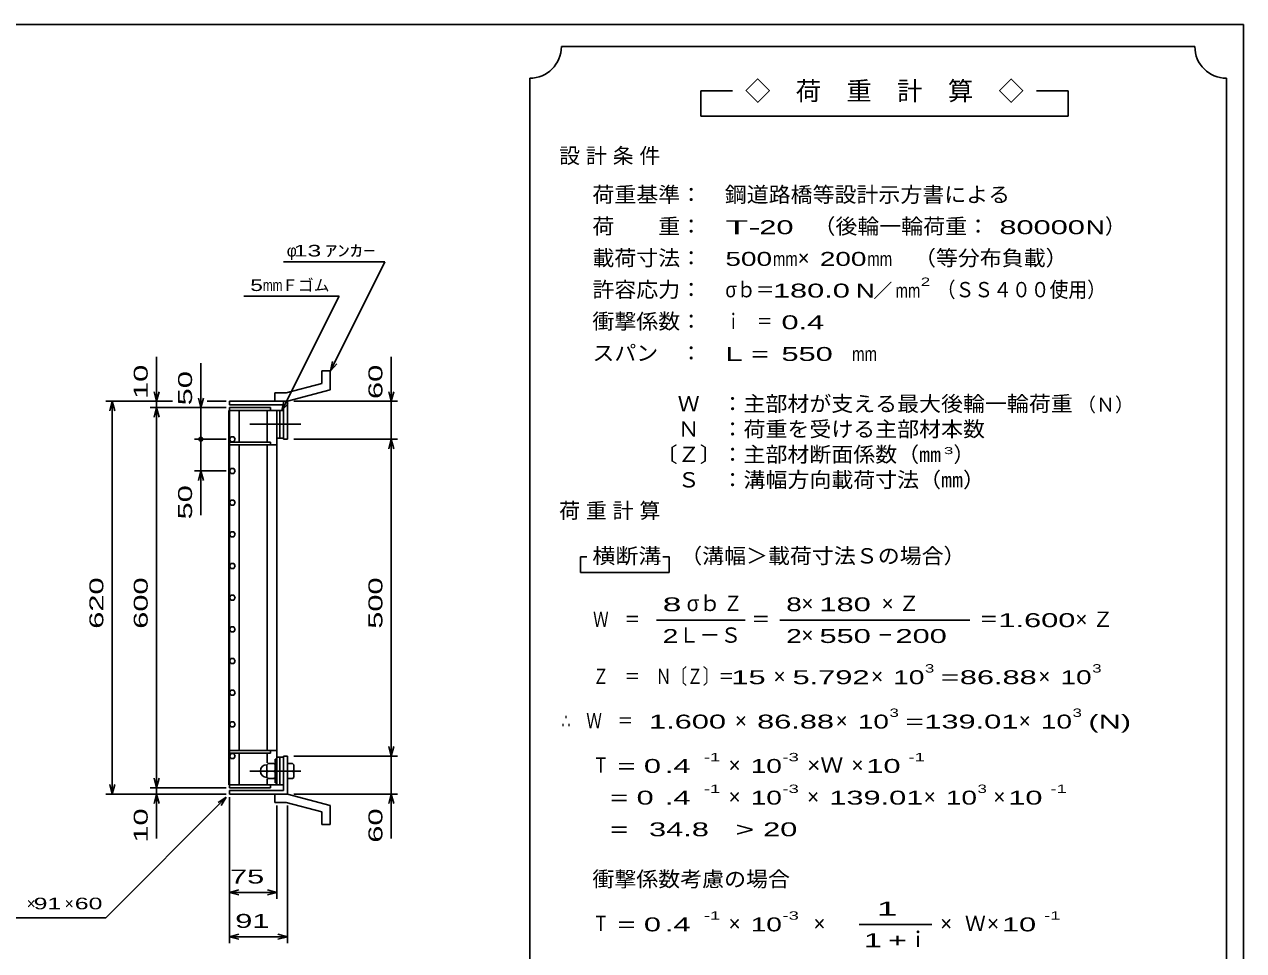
# Model space of a CAD drawing. Units: millimetres, scale not verified. Extents: x -1820 to 1731, y -1282 to 1054.
# Drawn here: x -194 to 1731, y -408 to 1054 of the extents above; entities that cross this region are included whole.
import ezdxf
from ezdxf.enums import TextEntityAlignment as Align

# ---------------------------------------------------------------- set-up
doc = ezdxf.new("R2010")
doc.units = ezdxf.units.MM
doc.header["$LTSCALE"] = 10
doc.linetypes.add('CHAIN', pattern=[18.5, 12, -1.5, 3.5, -1.5])
for name, color, linetype, lineweight in [('0_2', 150, 'Continuous', 25), ('16', 3, 'Continuous', 25), ('19', 6, 'Continuous', 25), ('22', 4, 'Continuous', 25), ('24', 2, 'Continuous', 25)]:
    doc.layers.add(name, color=color, linetype=linetype, lineweight=lineweight)
doc.styles.add('ベクトル', font='')
doc.styles.get('ベクトル').set_extended_font_data('ベクトル')

msp = doc.modelspace()

# ---------------------------------------------------------------- linework, layer by layer
at = {"layer": '0_2'}
for p, q in [((-1729, 1053.5), (1731, 1053.5)), ((1731, 1053.5), (1731, -1146.5))]:
    msp.add_line(p, q, dxfattribs=at)
at = {"layer": '16'}
for p, q in [((129.3, -146.5), (129.3, 444.5)), ((129.3, 444.5), (130, 444.5)), ((195, 449), (130, 449)), ((130, 449), (130, 444.5)), ((130, 444.5), (195, 444.5)), ((130, -146.5), (130, 444.5)), ((130, 444.5), (205, 444.5)), ((145.5, 394.5), (145.5, 444.5)), ((189.5, 394.5), (189.5, 444.5)), ((195, 444.5), (195, 449)), ((205, -146.5), (205, 444.5)), ((205, 444.5), (209.5, 444.5)), ((209.5, 444.5), (209.5, 400.5)), ((215.5, 444.5), (209.5, 444.5)), ((215.5, 400.5), (215.5, 444.5)), ((132.22, 402.88), (130, 398.96)), ((130, 398.96), (132.28, 395.09)), ((130, 394.5), (130, 390)), ((195, 394.5), (130, 394.5)), ((130, 390), (205, 390)), ((136.72, 402.91), (132.22, 402.88)), ((132.28, 395.09), (136.78, 395.12)), ((139, 399), (136.72, 402.91)), ((136.78, 395.12), (139, 399.04)), ((145.5, -92), (145.5, 390)), ((189.5, -92), (189.5, 390)), ((195, 390), (195, 394.5)), ((209.5, 400.5), (205, 400.5)), ((209.5, 400.5), (215.5, 400.5)), ((132.22, 352.88), (130, 348.96)), ((130, 348.96), (132.28, 345.09)), ((136.72, 352.91), (132.22, 352.88)), ((139, 349), (136.72, 352.91)), ((136.78, 345.12), (139, 349.04)), ((132.28, 345.09), (136.78, 345.12)), ((132.22, 302.88), (130, 298.96)), ((130, 298.96), (132.28, 295.09)), ((136.72, 302.91), (132.22, 302.88)), ((132.28, 295.09), (136.78, 295.12)), ((139, 299), (136.72, 302.91)), ((136.78, 295.12), (139, 299.04)), ((132.22, 252.88), (130, 248.96)), ((136.72, 252.91), (132.22, 252.88)), ((139, 249), (136.72, 252.91)), ((130, 248.96), (132.28, 245.09)), ((132.28, 245.09), (136.78, 245.12)), ((136.78, 245.12), (139, 249.04)), ((132.22, 202.88), (130, 198.96)), ((130, 198.96), (132.28, 195.09)), ((136.72, 202.91), (132.22, 202.88)), ((132.28, 195.09), (136.78, 195.12)), ((139, 199), (136.72, 202.91)), ((136.78, 195.12), (139, 199.04)), ((132.22, 152.88), (130, 148.96)), ((130, 148.96), (132.28, 145.09)), ((136.72, 152.91), (132.22, 152.88)), ((132.28, 145.09), (136.78, 145.12)), ((139, 149), (136.72, 152.91)), ((136.78, 145.12), (139, 149.04)), ((132.22, 102.88), (130, 98.96)), ((130, 98.96), (132.28, 95.09)), ((136.72, 102.91), (132.22, 102.88)), ((139, 99), (136.72, 102.91)), ((136.78, 95.12), (139, 99.04)), ((132.28, 95.09), (136.78, 95.12)), ((132.22, 52.88), (130, 48.96)), ((130, 48.96), (132.28, 45.09)), ((136.72, 52.91), (132.22, 52.88)), ((132.28, 45.09), (136.78, 45.12)), ((139, 49), (136.72, 52.91)), ((136.78, 45.12), (139, 49.04)), ((132.22, 2.88), (130, -1.04)), ((136.72, 2.91), (132.22, 2.88)), ((139, -1), (136.72, 2.91)), ((130, -1.04), (132.28, -4.91)), ((132.28, -4.91), (136.78, -4.88)), ((136.78, -4.88), (139, -0.96)), ((132.22, -47.12), (130, -51.04)), ((130, -51.04), (132.28, -54.91)), ((136.72, -47.09), (132.22, -47.12)), ((132.28, -54.91), (136.78, -54.88)), ((139, -51), (136.72, -47.09)), ((136.78, -54.88), (139, -50.96)), ((130, -96.5), (130, -92)), ((130, -92), (205, -92)), ((195, -96.5), (195, -92)), ((130, -96.5), (195, -96.5)), ((132.22, -97.12), (130, -101.04)), ((130, -101.04), (132.28, -104.91)), ((136.72, -97.09), (132.22, -97.12)), ((132.28, -104.91), (136.78, -104.88)), ((139, -101), (136.72, -97.09)), ((136.78, -104.88), (139, -100.96)), ((145.5, -146.5), (145.5, -96.5)), ((191, -112.5), (189, -114.5)), ((189, -134.5), (189, -114.5)), ((189.5, -111.5), (189.5, -96.5)), ((191, -112.5), (200, -112.5)), ((202, -114.5), (200, -112.5)), ((202, -143), (202, -106)), ((202, -106), (205, -106)), ((209.5, -102.5), (205, -102.5)), ((205, -143), (205, -106)), ((209.5, -146.5), (209.5, -102.5)), ((209.5, -102.5), (215.5, -102.5)), ((215.5, -102.5), (215.5, -146.5)), ((191, -124.5), (189, -122.5)), ((191, -124.5), (189, -126.5)), ((189, -134.5), (191, -136.5)), ((191, -124.5), (200, -124.5)), ((200, -124.5), (202, -122.5)), ((202, -126.5), (200, -124.5)), ((200, -136.5), (202, -134.5)), ((129.3, -146.5), (130, -146.5)), ((130, -146.5), (195, -146.5)), ((130, -151), (130, -146.5)), ((130, -146.5), (205, -146.5)), ((195, -151), (130, -151)), ((189.5, -146.5), (189.5, -137.5)), ((191, -136.5), (200, -136.5)), ((195, -146.5), (195, -151)), ((202, -143), (205, -143)), ((205, -146.5), (209.5, -146.5)), ((215.5, -146.5), (209.5, -146.5))]:
    msp.add_line(p, q, dxfattribs=at)
at = {"layer": '16', "linetype": 'CHAIN'}
for p, q in [((162, 422.5), (243, 422.5)), ((162, -124.5), (243, -124.5))]:
    msp.add_line(p, q, dxfattribs=at)
at = {"layer": '16'}
msp.add_arc((189, -124.5), 10, 90, 270, dxfattribs=at)
at = {"layer": '19'}
for p, q in [((276.11, 507.12), (289.11, 507.12)), ((276.11, 487.1), (276.11, 507.12)), ((289.11, 477.12), (289.11, 507.12)), ((276.11, 487.1), (219.78, 472.01)), ((201.49, 472.01), (219.78, 472.01)), ((201.49, 459.01), (201.49, 472.01)), ((221.5, 459), (289.11, 477.12)), ((130, 453), (130, 459)), ((130, 459), (221.5, 459)), ((215.5, 453), (130, 453)), ((201.5, 459), (221.5, 459)), ((215.5, 399), (215.5, 453)), ((221.5, 459), (221.5, 399)), ((221.5, 399), (215.5, 399)), ((221.5, -101), (215.5, -101)), ((215.5, -101), (215.5, -155)), ((221.5, -161), (221.5, -101)), ((229.5, -112.5), (221.5, -112.5)), ((221.5, -112.5), (221.5, -136.5)), ((231.5, -114.5), (229.5, -112.5)), ((231.5, -134.5), (231.5, -114.5)), ((221.5, -124.5), (229.5, -124.5)), ((231.5, -122.5), (229.5, -124.5)), ((229.5, -124.5), (231.5, -126.5)), ((229.5, -136.5), (231.5, -134.5)), ((221.5, -136.5), (229.5, -136.5)), ((130, -155), (130, -161)), ((215.5, -155), (130, -155)), ((130, -161), (221.5, -161)), ((201.49, -174.01), (201.49, -161.01)), ((201.5, -161), (221.5, -161)), ((221.5, -161), (289.11, -179.12)), ((201.49, -174.01), (219.78, -174.01)), ((276.11, -189.1), (219.78, -174.01)), ((276.11, -209.12), (276.11, -189.1)), ((289.11, -209.12), (289.11, -179.12)), ((276.11, -209.12), (289.11, -209.12))]:
    msp.add_line(p, q, dxfattribs=at)
at = {"layer": '22'}
for p, q in [((215.5, 679), (375.5, 679)), ((289.5, 507), (375.5, 679)), ((153, 624.5), (303, 624.5)), ((213, 444.5), (303, 624.5)), ((15, 459), (15, 529)), ((289.5, 507), (292.5, 521.6)), ((385.5, 459), (385.5, 529)), ((85, 449), (85, 519)), ((289.5, 507), (299.5, 518)), ((15, 459), (11, 474)), ((15, 459), (19, 474)), ((85, 449), (81, 464)), ((89, 464), (85, 449)), ((385.5, 459), (381.5, 474)), ((385.5, 459), (389.5, 474)), ((-65, 459), (40, 459)), ((-59, 444), (-55, 459)), ((-51, 444), (-55, 459)), ((-55, -161), (-55, 459)), ((5, 459), (40, 459)), ((5, 449), (125, 449)), ((11, 434), (15, 449)), ((15, 449), (15, 459)), ((19, 434), (15, 449)), ((15, -151), (15, 449)), ((125, 449), (75, 449)), ((85, 449), (85, 399)), ((95, 459), (125, 459)), ((95, 459), (125, 459)), ((213, 444.5), (216, 459.1)), ((213, 444.5), (223, 455.5)), ((231.5, 459), (395.5, 459)), ((385.5, 399), (385.5, 459)), ((75, 399), (125, 399)), ((85, 349), (85, 399)), ((231.5, 399), (395.5, 399)), ((381.5, 384), (385.5, 399)), ((389.5, 384), (385.5, 399)), ((385.5, -101), (385.5, 399)), ((75, 349), (125, 349)), ((81, 334), (85, 349)), ((89, 334), (85, 349)), ((85, 279), (85, 349)), ((385.5, -101), (381.5, -86)), ((385.5, -101), (389.5, -86)), ((231.5, -101), (395.5, -101)), ((385.5, -161), (385.5, -101)), ((-55, -161), (-59, -146)), ((-55, -161), (-51, -146)), ((5, -151), (125, -151)), ((15, -151), (11, -136)), ((15, -151), (19, -136)), ((15, -161), (15, -151)), ((-65, -161), (125, -161)), ((-65, -356), (125, -166)), ((5, -161), (125, -161)), ((11, -176), (15, -161)), ((19, -176), (15, -161)), ((15, -231), (15, -161)), ((112, -174), (125, -166)), ((117, -179), (125, -166)), ((130, -326), (130, -166)), ((130, -396), (130, -166)), ((231.5, -161), (395.5, -161)), ((381.5, -176), (385.5, -161)), ((389.5, -176), (385.5, -161)), ((385.5, -231), (385.5, -161)), ((205, -326), (205, -179)), ((221.5, -396), (221.5, -179)), ((130, -316), (145, -312)), ((145, -320), (130, -316)), ((130, -316), (205, -316)), ((205, -316), (190, -312)), ((190, -320), (205, -316)), ((-265, -356), (-65, -356)), ((130, -386), (145, -382)), ((221.5, -386), (206.5, -382)), ((145, -390), (130, -386)), ((130, -386), (221.5, -386)), ((206.5, -390), (221.5, -386))]:
    msp.add_line(p, q, dxfattribs=at)
msp.add_circle((85, 399), 3, dxfattribs=at)
at = {"layer": '24', "color": 4}
for p, q in [((1654, 1018.5), (654, 1018.5)), ((604, 968.5), (604, -581.5)), ((1704, -581.5), (1704, 968.5)), ((924, 948.5), (874, 948.5)), ((874, 948.5), (874, 908.5)), ((1454, 948.5), (1404, 948.5)), ((1454, 908.5), (1454, 948.5)), ((874, 908.5), (1454, 908.5)), ((694, 213.5), (684, 213.5)), ((684, 213.5), (684, 188.5)), ((824, 213.5), (814, 213.5)), ((824, 188.5), (824, 213.5)), ((684, 188.5), (824, 188.5)), ((804, 113.5), (944, 113.5)), ((999, 113.5), (1299, 113.5)), ((1124, -366.5), (1239, -366.5))]:
    msp.add_line(p, q, dxfattribs=at)
for centre, start, end in [((604, 1018.5), 270, 0), ((1704, 1018.5), 180, 270)]:
    msp.add_arc(centre, 50, start, end, dxfattribs=at)

# ---------------------------------------------------------------- texts
at = {"layer": '22', "color": 2, "style": 'ベクトル'}
for s, p in [('φ', (220.5, 696.5)), ('Ｆゴム', (213, 642)), ('×', (-190, -333.5)), ('×', (-130, -333.5))]:
    msp.add_text(s, height=18.33, dxfattribs=at).set_placement(p, align=Align.MIDDLE_LEFT)
for s, height, width, p in [(' 13 ', 18.33, 1.6, (220.5, 696.5)), ('ｱﾝｶｰ', 18.33, 1.6, (280.5, 696.5)), ('5', 18.33, 1.45, (163, 642)), ('mm', 18.33, 0.75, (183, 642)), (' 75 ', 21.99, 1.65, (117.5, -291)), (' 91 ', 18.33, 1.6, (-190, -333.5)), (' 60 ', 18.33, 1.6, (-125, -333.5)), (' 91 ', 21.99, 1.65, (125.75, -361))]:
    msp.add_text(s, height=height, dxfattribs=dict(at, width=width)).set_placement(p, align=Align.MIDDLE_LEFT)
at = {"layer": '22', "color": 2, "style": 'ベクトル', "width": 1.65}
for s, p in [(' 10 ', (-10, 449)), (' 50 ', (60, 439)), (' 60 ', (360.5, 449)), (' 50 ', (60, 259)), (' 620 ', (-80, 86.5)), (' 600 ', (-10, 86.5)), (' 500 ', (360.5, 86.5)), (' 10 ', (-10, -251)), (' 60 ', (360.5, -251))]:
    msp.add_text(s, height=21.99, rotation=90, dxfattribs=at).set_placement(p, align=Align.MIDDLE_LEFT)
at = {"layer": '24', "style": 'ベクトル'}
for s, height, p in [('◇\u3000荷\u3000重\u3000計\u3000算\u3000◇', 29.33, (944, 948.5)), ('）', 24.19, (1512, 735)), ('×', 24.19, (1027, 685)), ('／', 21.99, (1146.5, 633.5)), ('（Ｎ）', 21.99, (1468, 453.5)), ('）', 24.19, (1273, 375)), ('σｂ', 24.19, (852, 140)), ('×', 24.19, (1033, 140)), ('Ｌ－Ｓ', 24.19, (839, 90)), ('×', 24.19, (1033, 90)), ('×', 24.19, (989, 25)), ('×', 24.19, (1143, 25)), ('×', 24.19, (1407, 25)), ('×', 24.19, (928, -45)), ('×', 24.19, (1087, -45)), ('×', 24.19, (1376, -45)), ('×', 24.19, (918, -115)), ('×', 24.19, (1112, -115)), ('×', 24.19, (918, -165)), ('×', 24.19, (1042, -165)), ('×', 24.19, (1226, -165)), ('×', 24.19, (1336, -165)), ('×', 24.19, (918, -365)), ('×', 24.19, (1052, -365)), ('×', 24.19, (1252, -365)), ('Ｗ', 24.19, (1291, -365)), ('×', 24.19, (1326, -365)), ('ｉ', 24.19, (1200.5, -390))]:
    msp.add_text(s, height=height, dxfattribs=at).set_placement(p, align=Align.MIDDLE_LEFT)
for s, height, width, p in [('荷重基準：\u3000', 24.19, 1.05, (703, 785)), ('鋼道路橋等設計示方書による', 24.19, 1.05, (912, 785)), ('荷\u3000\u3000重：\u3000', 24.19, 1.05, (703, 735)), ('（後輪一輪荷重：', 24.19, 1.05, (1052, 735)), ('T-', 21.99, 2, (913, 733.5)), (' 20 ', 21.99, 1.65, (953, 733.5)), (' 80000', 21.99, 1.65, (1332, 733.5)), ('N', 21.99, 1.4, (1482, 733.5)), ('載荷寸法：\u3000', 24.19, 1.05, (703, 685)), ('500', 21.99, 1.5, (913, 683.5)), ('200', 21.99, 1.5, (1062, 683.5)), ('\u3000（等分布負載）', 24.19, 1.05, (1176, 685)), ('mm', 21.99, 0.8, (988, 683.5)), ('mm', 21.99, 0.8, (1137, 683.5)), ('許容応力：\u3000', 24.19, 1.05, (703, 635)), ('σｂ＝', 24.19, 0.9, (913, 635)), ('180.0', 21.99, 1.65, (988, 633.5)), ('N', 21.99, 1.4, (1119, 633.5)), ('mm', 21.99, 0.8, (1181.5, 633.5)), ('2', 13.2, 1.5, (1221.5, 647.5)), ('（ＳＳ４００使用）', 24.19, 0.9, (1246.5, 635)), ('衝撃係数：\u3000', 24.19, 1.05, (703, 585)), ('ｉ\u3000＝', 24.19, 0.75, (913, 585)), (' 0.4', 21.99, 1.65, (988, 583.5)), ('スパン\u3000：\u3000', 24.19, 1.05, (703, 535)), ('L =', 21.99, 1.65, (913, 533.5)), (' 550 ', 21.99, 1.65, (988, 533.5)), ('mm', 21.99, 0.8, (1113, 533.5)), ('\u3000Ｗ\u3000：主部材が支える最大後輪一輪荷重', 24.19, 1.05, (803, 455)), ('\u3000Ｎ\u3000：荷重を受ける主部材本数', 24.19, 1.05, (803, 415)), ('〔Ｚ〕：主部材断面係数（㎜', 24.19, 1.05, (803, 375)), ('3', 11, 1.8, (1258, 381)), ('\u3000Ｓ\u3000：溝幅方向載荷寸法（㎜）', 24.19, 1.05, (803, 335)), ('\u3000（溝幅＞載荷寸法Ｓの場合）', 24.19, 1.05, (807, 215)), ('横断溝', 24.19, 1.1, (703, 215)), ('8', 21.99, 1.8, (814, 138.5)), ('Ｚ', 24.19, 0.9, (910, 140)), ('8', 21.99, 1.5, (1009, 138.5)), (' 180 ', 21.99, 1.65, (1048, 138.5)), ('Ｗ\u3000＝', 24.19, 0.75, (704, 115)), ('＝', 24.19, 0.9, (954, 115)), ('＝', 24.19, 0.9, (1314, 115)), ('1.600', 21.99, 1.65, (1344, 113.5)), ('2', 21.99, 1.5, (814, 88.5)), ('2', 21.99, 1.5, (1009, 88.5)), (' 550 ', 21.99, 1.65, (1048, 88.5)), (' 200 ', 21.99, 1.65, (1168, 88.5)), ('－', 24.19, 0.75, (1153, 90)), ('Ｚ\u3000＝\u3000Ｎ〔Ｚ〕＝', 24.19, 0.75, (704, 25)), ('3', 13.2, 1.5, (1228, 37.5)), ('3', 13.2, 1.5, (1492, 37.5)), (' 15 ', 21.99, 1.65, (909, 23.5)), ('5.792', 21.99, 1.65, (1019, 23.5)), ('10', 21.99, 1.5, (1178, 23.5)), ('=', 21.99, 1.7, (1253, 23.5)), ('86.88', 21.99, 1.65, (1283, 23.5)), ('10', 21.99, 1.5, (1442, 23.5)), ('∴\u3000Ｗ\u3000＝', 24.19, 0.75, (654, -45)), (' 1.600', 21.99, 1.65, (779, -46.5)), ('86.88', 21.99, 1.65, (963, -46.5)), ('10', 21.99, 1.5, (1122, -46.5)), ('3', 13.2, 1.5, (1172, -32.5)), ('139.01', 21.99, 1.65, (1227, -46.5)), ('10', 21.99, 1.5, (1411, -46.5)), ('3', 13.2, 1.5, (1461, -32.5)), ('(N)', 21.99, 1.65, (1486, -46.5)), ('=', 21.99, 1.7, (1197, -46.5)), ('-1', 13.2, 1.65, (879, -102.5)), ('-3', 13.2, 1.65, (1003, -102.5)), ('-1', 13.2, 1.65, (1202, -102.5)), ('Ｔ', 24.19, 0.75, (704, -115)), (' = 0', 21.99, 1.65, (729, -116.5)), (' .4 ', 21.99, 1.65, (804, -116.5)), ('10', 21.99, 1.5, (953, -116.5)), ('×Ｗ', 24.19, 1.1, (1042, -115)), (' 10 ', 21.99, 1.65, (1122, -116.5)), ('-1', 13.2, 1.65, (879, -152.5)), ('-3', 13.2, 1.65, (1003, -152.5)), ('3', 13.2, 1.5, (1311, -152.5)), ('-1', 13.2, 1.65, (1426, -152.5)), ('  = 0', 21.99, 1.65, (704, -166.5)), (' .4 ', 21.99, 1.65, (804, -166.5)), ('10', 21.99, 1.5, (953, -166.5)), ('139.01', 21.99, 1.65, (1077, -166.5)), ('10', 21.99, 1.5, (1261, -166.5)), (' 10 ', 21.99, 1.65, (1346, -166.5)), (' 34.8', 21.99, 1.65, (779, -216.5)), ('>', 21.99, 1.7, (929, -216.5)), (' 20 ', 21.99, 1.65, (959, -216.5)), ('  =', 21.99, 1.65, (704, -216.5)), ('衝撃係数考慮の場合', 24.19, 1.05, (703, -295)), ('-1', 13.2, 1.65, (879, -352.5)), ('-3', 13.2, 1.65, (1003, -352.5)), ('-1', 13.2, 1.65, (1416, -352.5)), ('Ｔ', 24.19, 0.75, (704, -365)), (' = 0', 21.99, 1.65, (729, -366.5)), (' .4 ', 21.99, 1.65, (804, -366.5)), ('10', 21.99, 1.5, (953, -366.5)), (' 10 ', 21.99, 1.65, (1336, -366.5))]:
    msp.add_text(s, height=height, dxfattribs=dict(at, width=width)).set_placement(p, align=Align.MIDDLE_LEFT)
at = {"layer": '24', "attachment_point": 4, "style": 'ベクトル'}
for s, insert, char_height in [('\\T1.28;設計条件', (650.5, 845), 24.19), ('\\T1.28;荷重計算', (650.5, 285), 24.19), ('\\T1.42;×Ｚ', (1159.5, 140), 24.19), ('\\T1.42;×Ｚ', (1465.5, 115), 24.19), ('\\T1.25;\\W2;\\~1\\~', (1131.5, -341.5), 21.99), ('\\T1.33;\\W1.75;1+', (1131.5, -391.5), 21.99)]:
    msp.add_mtext(s, dxfattribs=dict(at, insert=insert, char_height=char_height))

doc.saveas('drawing.dxf')
